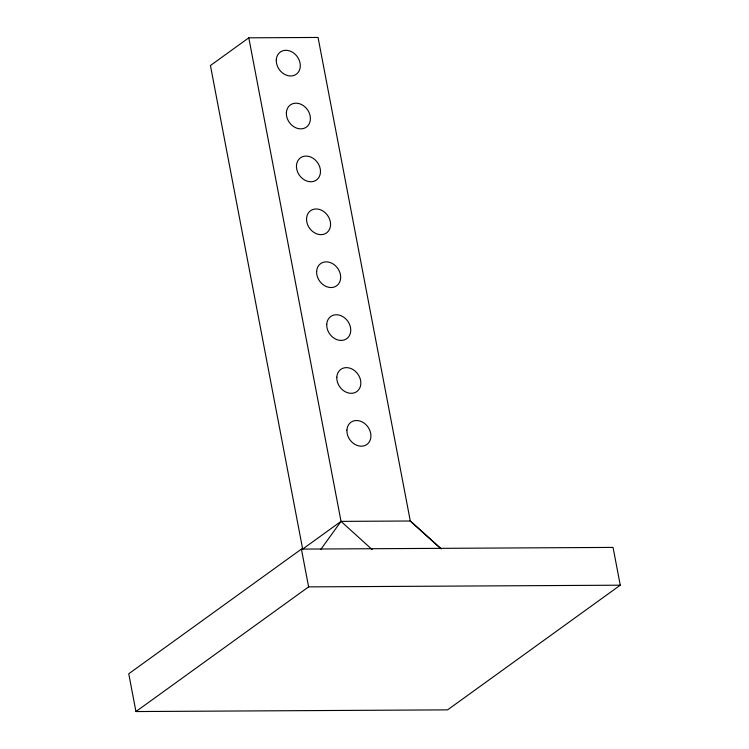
<?xml version="1.0" encoding="UTF-8"?>
<svg xmlns="http://www.w3.org/2000/svg" width="749" height="749" viewBox="0 0 749 749"><rect width="100%" height="100%" fill="white"/><g stroke="black" fill="none" stroke-linecap="round" stroke-linejoin="round"><path stroke-width="1.12" d="M320.731 549.494L341.038 521.379L248.799 37.825L318.053 37.45L410.293 521.004L440.581 548.455M248.799 37.825L210.432 65.528L302.671 549.083L341.038 521.379L410.293 521.004L441.348 548.905M301.407 549.101L128.744 673.772L135.944 711.55L447.593 709.865L620.256 585.194L613.057 547.416L301.407 549.101L308.616 586.879L135.944 711.55M308.616 586.879L620.256 585.194M341.038 521.379L372.197 549.616M296.464 165.651A13.679 11.066 54.2 0 0 313.887 181.305A13.679 11.066 54.2 0 0 315.057 159.79A13.679 11.066 54.2 0 0 296.464 165.651M286.371 112.762A13.679 11.066 54.2 0 0 303.794 128.416A13.679 11.066 54.2 0 0 304.974 106.901A13.679 11.066 54.2 0 0 286.371 112.762M276.287 59.873A13.679 11.066 54.2 0 0 293.702 75.527A13.679 11.066 54.2 0 0 294.881 54.012A13.679 11.066 54.2 0 0 276.287 59.873M306.556 218.539A13.679 11.066 54.2 0 0 323.971 234.194A13.679 11.066 54.2 0 0 325.15 212.679A13.679 11.066 54.2 0 0 306.556 218.539M316.64 271.428A13.679 11.066 54.2 0 0 334.063 287.082A13.679 11.066 54.2 0 0 335.243 265.567A13.679 11.066 54.2 0 0 316.64 271.428M326.733 324.317A13.679 11.066 54.2 0 0 344.147 339.971A13.679 11.066 54.2 0 0 345.326 318.456A13.679 11.066 54.2 0 0 326.733 324.317M336.816 377.206A13.679 11.066 54.2 0 0 354.24 392.86A13.679 11.066 54.2 0 0 355.419 371.345A13.679 11.066 54.2 0 0 336.816 377.206M346.909 430.095A13.679 11.066 54.2 0 0 364.332 445.749A13.679 11.066 54.2 0 0 365.503 424.234A13.679 11.066 54.2 0 0 346.909 430.095"/></g></svg>
